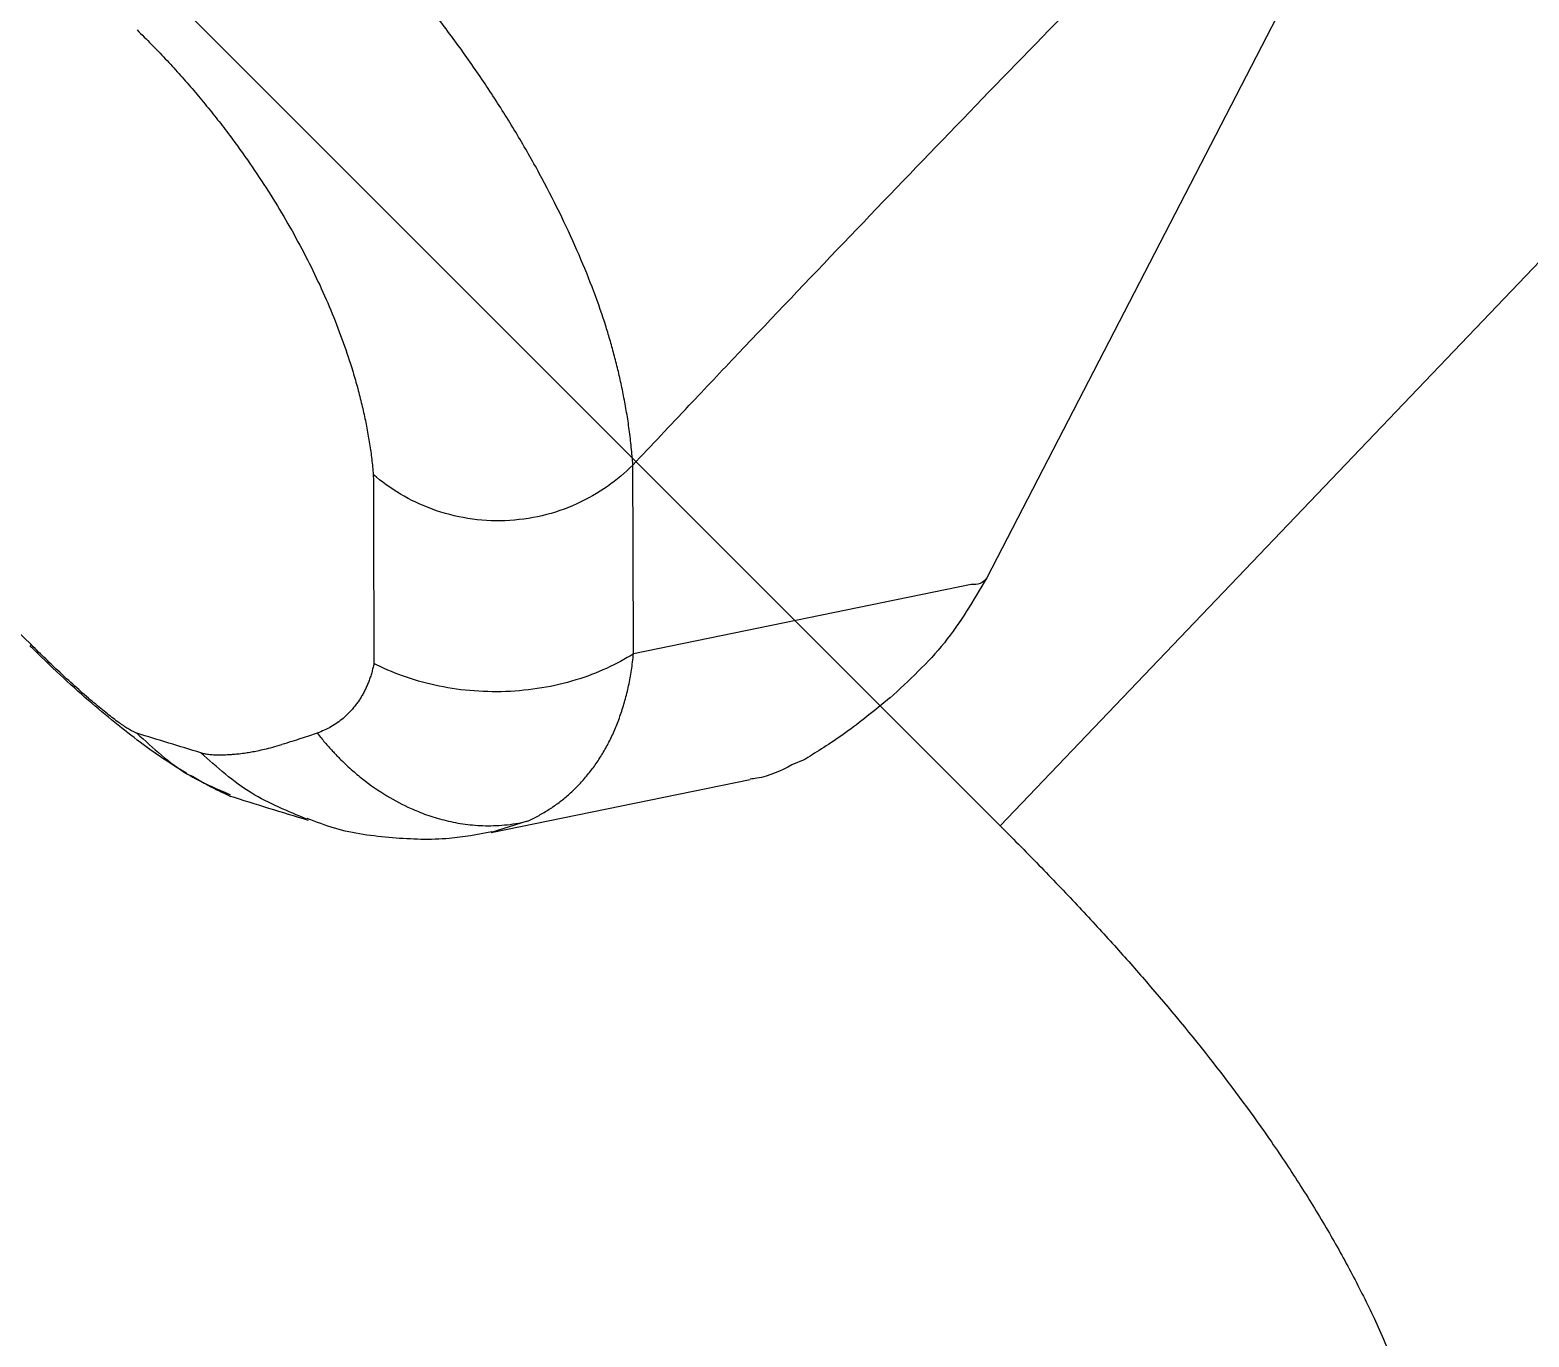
# Model space of a CAD drawing. Header units: inches. Extents: x 0 to 84, y -22 to 124.
# Drawn here: x 75.274 to 78.158, y 66.242 to 68.756 of the extents above; entities that cross this region are included whole.
import ezdxf

# ---------------------------------------------------------------- set-up
doc = ezdxf.new("R2010")
doc.units = ezdxf.units.IN
doc.header["$MEASUREMENT"] = 0
doc.layers.add('1', color=4, linetype='Continuous')

# ---------------------------------------------------------------- blocks, each defined once
blk = doc.blocks.new('2020 HS PILLOW')
at = {"layer": '1', "color": 2}
for p, q in [((5.8034, -0.0127), (5.8027, -0.0108)), ((6.7176, -0.4473), (6.6841, -0.3831)), ((6.9647, -0.8072), (6.6848, -0.3827)), ((6.9998, -1.374), (6.6345, -0.8199)), ((6.3581, -3.4563), (7.0118, -1.4041))]:
    blk.add_line(p, q, dxfattribs=at)
at = {"layer": '1', "color": 2, "flags": 128}
for points in [[(6.6345, -0.8199), (6.4903, -0.9631), (6.3769, -1.0757)], [(7.0128, -0.9158), (7.0115, -0.9091), (7.0014, -0.8843)]]:
    blk.add_lwpolyline(points, dxfattribs=at)
at = {"layer": '1', "color": 2}
blk.add_arc((6.9822, -1.3984), 0.0302, 349.0452, 54.1848, dxfattribs=at)
for points, knots in [([(5.8034, -0.0127), (5.5758, -0.0117), (5.1207, -0.0097), (4.4379, -0.0073), (3.7551, -0.0052), (3.0724, -0.0034), (2.3896, -0.0021), (1.7069, -0.001), (1.0241, -0.0003), (0.3414, 0), (-0.3414, 0), (-1.0241, -0.0003), (-1.7069, -0.001), (-2.3896, -0.0021), (-3.0724, -0.0034), (-3.7551, -0.0052), (-4.4379, -0.0073), (-5.1207, -0.0097), (-5.5758, -0.0117), (-5.8034, -0.0127)], [0, 0, 0, 0, 0.058824, 0.117648, 0.176472, 0.235295, 0.294119, 0.352942, 0.411765, 0.470588, 0.529412, 0.588235, 0.647058, 0.705881, 0.764705, 0.823528, 0.882352, 0.941176, 1, 1, 1, 1]), ([(6.1885, -0.0492), (6.1855, -0.0484), (6.1549, -0.0401), (6.0816, -0.0268), (5.9794, -0.0157), (5.882, -0.0105), (5.8297, -0.0097), (5.8027, -0.0093)], [0, 0, 0, 0, 0.030763, 0.316842, 0.644882, 0.816686, 1, 1, 1, 1]), ([(6.067, -0.0362), (6.0663, -0.0359), (6.0649, -0.0352), (6.0623, -0.0341), (6.0594, -0.0331), (6.0561, -0.0321), (6.0524, -0.0311), (6.0484, -0.0301), (6.0441, -0.0291), (6.0393, -0.0282), (6.0285, -0.0261), (6.0091, -0.0232), (5.9768, -0.0197), (5.9394, -0.0168), (5.9057, -0.0151), (5.8791, -0.014), (5.8606, -0.0135), (5.8418, -0.0131), (5.8227, -0.0128), (5.8099, -0.0127), (5.8034, -0.0127)], [0, 0, 0, 0, 0.029153, 0.058134, 0.086978, 0.115718, 0.144392, 0.173033, 0.201679, 0.230364, 0.259125, 0.384793, 0.508272, 0.631196, 0.751677, 0.801642, 0.851147, 0.900501, 0.950016, 1, 1, 1, 1]), ([(6.067, -0.0362), (6.1092, -0.0379), (6.182, -0.0409), (6.2491, -0.0682), (6.2774, -0.0797)], [0, 0, 0, 0, 0.578974, 1, 1, 1, 1]), ([(6.2816, -0.0781), (6.2762, -0.0761), (6.2665, -0.0724), (6.2483, -0.0662), (6.2266, -0.0591), (6.2075, -0.0542), (6.1976, -0.0516)], [0, 0, 0, 0, 0.213766, 0.380662, 0.676501, 1, 1, 1, 1]), ([(6.419, -0.1512), (6.3955, -0.1385), (6.3485, -0.1131), (6.3018, -0.0889), (6.2784, -0.0768)], [0, 0, 0, 0, 0.499988, 1, 1, 1, 1]), ([(6.1802, -0.0964), (6.1812, -0.0969), (6.1831, -0.098), (6.1862, -0.1), (6.1895, -0.1023), (6.1929, -0.1049), (6.1965, -0.1078), (6.2003, -0.1111), (6.2041, -0.1147), (6.2082, -0.1186), (6.2123, -0.1228), (6.2166, -0.1273), (6.2216, -0.1329), (6.2274, -0.1395), (6.2344, -0.148), (6.2413, -0.157), (6.2482, -0.1667), (6.2551, -0.1767), (6.2626, -0.1885), (6.2709, -0.2022), (6.2766, -0.2126), (6.2795, -0.2181)], [0, 0, 0, 0, 0.041363, 0.082794, 0.124315, 0.165946, 0.207707, 0.24961, 0.291671, 0.333906, 0.376328, 0.418938, 0.461737, 0.523475, 0.583383, 0.655331, 0.712067, 0.773227, 0.841567, 0.917123, 1, 1, 1, 1]), ([(6.4152, -0.1507), (6.3788, -0.1353), (6.3039, -0.1036), (6.2223, -0.0988), (6.1802, -0.0964)], [0, 0, 0, 0, 0.484915, 1, 1, 1, 1]), ([(6.6843, -0.3849), (6.6686, -0.362), (6.6323, -0.3092), (6.5572, -0.2398), (6.4829, -0.182), (6.4317, -0.1596), (6.4146, -0.1521)], [0, 0, 0, 0, 0.230526, 0.532154, 0.843989, 1, 1, 1, 1]), ([(6.312, -0.2817), (6.3097, -0.2769), (6.305, -0.2671), (6.2972, -0.2517), (6.2887, -0.2353), (6.2827, -0.2239), (6.2795, -0.2181)], [0, 0, 0, 0, 0.223372, 0.464478, 0.723346, 1, 1, 1, 1]), ([(6.2946, -0.4535), (6.2963, -0.4509), (6.2996, -0.4458), (6.3041, -0.4379), (6.3082, -0.4301), (6.312, -0.4221), (6.3153, -0.4142), (6.3183, -0.4062), (6.3208, -0.3982), (6.323, -0.3902), (6.3248, -0.3821), (6.3261, -0.3739), (6.3273, -0.3637), (6.328, -0.3514), (6.3274, -0.337), (6.3256, -0.3229), (6.3224, -0.309), (6.318, -0.2952), (6.314, -0.2862), (6.312, -0.2817)], [0, 0, 0, 0, 0.047713, 0.095186, 0.142451, 0.189542, 0.236492, 0.283334, 0.330103, 0.376834, 0.423559, 0.470314, 0.517133, 0.600121, 0.681822, 0.762442, 0.842196, 0.921306, 1, 1, 1, 1]), ([(6.312, -0.2817), (6.316, -0.2812), (6.3238, -0.2803), (6.3353, -0.2793), (6.3464, -0.2785), (6.357, -0.278), (6.3671, -0.2777), (6.3841, -0.2775), (6.4073, -0.2782), (6.4461, -0.2817), (6.4917, -0.29), (6.5312, -0.3023), (6.5572, -0.3128), (6.5723, -0.3195), (6.5876, -0.3272), (6.6029, -0.3358), (6.6183, -0.3455), (6.6337, -0.3563), (6.6488, -0.3682), (6.6637, -0.3813), (6.6783, -0.3958), (6.6922, -0.4116), (6.7056, -0.4288), (6.7135, -0.441), (6.7176, -0.4473)], [0, 0, 0, 0, 0.023632, 0.046369, 0.068221, 0.089195, 0.1093, 0.128542, 0.191011, 0.249492, 0.36685, 0.47887, 0.513551, 0.54976, 0.58751, 0.626815, 0.667692, 0.71016, 0.75424, 0.799965, 0.847379, 0.896515, 0.947387, 1, 1, 1, 1]), ([(6.0368, -0.7096), (6.08, -0.6666), (6.1659, -0.5812), (6.2519, -0.4959), (6.2946, -0.4535)], [0, 0, 0, 0, 0.503161, 1, 1, 1, 1]), ([(6.6345, -0.8199), (6.6264, -0.7833), (6.6122, -0.7442), (6.5812, -0.6863), (6.5693, -0.6671), (6.5428, -0.6299), (6.5281, -0.6119), (6.4964, -0.5778), (6.4795, -0.5617), (6.4441, -0.5322), (6.4258, -0.5188), (6.3697, -0.4829), (6.3312, -0.4652), (6.2946, -0.4535)], [0, 0, 0, 0, 0.25, 0.25, 0.375, 0.375, 0.5, 0.5, 0.625, 0.625, 0.75, 0.75, 1, 1, 1, 1]), ([(6.7176, -0.4473), (6.7189, -0.4508), (6.7215, -0.458), (6.725, -0.4688), (6.7281, -0.4798), (6.7308, -0.4909), (6.7332, -0.5021), (6.7351, -0.5135), (6.7366, -0.5249), (6.7376, -0.5365), (6.7383, -0.5481), (6.7385, -0.5599), (6.7383, -0.5718), (6.7377, -0.5837), (6.7366, -0.5958), (6.735, -0.6079), (6.733, -0.6201), (6.7305, -0.6324), (6.7276, -0.6447), (6.7242, -0.6571), (6.7203, -0.6695), (6.7159, -0.682), (6.711, -0.6945), (6.7056, -0.7071), (6.6998, -0.7196), (6.6934, -0.7322), (6.6865, -0.7448), (6.6792, -0.7574), (6.6713, -0.7699), (6.6629, -0.7825), (6.654, -0.795), (6.6446, -0.8075), (6.6379, -0.8157), (6.6345, -0.8199)], [0, 0, 0, 0, 0.029325, 0.058829, 0.088513, 0.118379, 0.148429, 0.178665, 0.209089, 0.239703, 0.270509, 0.301508, 0.332702, 0.364093, 0.395683, 0.427473, 0.459465, 0.49166, 0.52406, 0.556667, 0.589482, 0.622506, 0.655742, 0.689189, 0.722851, 0.756728, 0.790821, 0.825132, 0.859663, 0.894413, 0.929386, 0.964581, 1, 1, 1, 1]), ([(5.1105, -0.9929), (5.117, -0.993), (5.1299, -0.9931), (5.1493, -0.993), (5.1687, -0.9927), (5.1881, -0.9922), (5.2074, -0.9915), (5.2267, -0.9906), (5.246, -0.9894), (5.2653, -0.9881), (5.2845, -0.9865), (5.3038, -0.9847), (5.323, -0.9827), (5.3421, -0.9805), (5.3613, -0.9781), (5.4179, -0.9703), (5.5108, -0.9534), (5.6341, -0.9206), (5.7503, -0.8793), (5.8316, -0.8419), (5.8842, -0.8137), (5.9122, -0.7977), (5.9392, -0.7811), (5.9652, -0.764), (5.9901, -0.7464), (6.0141, -0.7283), (6.0292, -0.7158), (6.0368, -0.7096)], [0, 0, 0, 0, 0.017344, 0.034677, 0.052006, 0.069339, 0.086682, 0.104043, 0.121428, 0.138844, 0.156298, 0.173796, 0.191346, 0.208954, 0.226626, 0.244369, 0.366423, 0.490446, 0.615395, 0.741843, 0.778648, 0.815411, 0.852172, 0.888971, 0.925849, 0.962846, 1, 1, 1, 1]), ([(6.3769, -1.0757), (6.377, -1.055), (6.3752, -1.0336), (6.3676, -0.9902), (6.3616, -0.9683), (6.3453, -0.925), (6.3349, -0.9037), (6.3099, -0.8632), (6.2953, -0.844), (6.2625, -0.8087), (6.2444, -0.7926), (6.2057, -0.7647), (6.1852, -0.7527), (6.1432, -0.7331), (6.1217, -0.7255), (6.0788, -0.7146), (6.0575, -0.7112), (6.0368, -0.7096)], [0, 0, 0, 0, 0.125, 0.125, 0.25, 0.25, 0.375, 0.375, 0.5, 0.5, 0.625, 0.625, 0.75, 0.75, 0.875, 0.875, 1, 1, 1, 1]), ([(7.0014, -0.8843), (6.994, -0.8617), (6.9855, -0.8353), (6.9664, -0.8113), (6.9637, -0.8079)], [0, 0, 0, 0, 0.858498, 1, 1, 1, 1]), ([(7.0435, -1.1087), (7.0396, -1.0712), (7.0316, -0.9957), (7.0191, -0.9426), (7.0128, -0.9158)], [0, 0, 0, 0, 0.49633, 1, 1, 1, 1]), ([(6.3769, -1.0757), (6.3726, -1.0795), (6.364, -1.0869), (6.3508, -1.0978), (6.3376, -1.1084), (6.3242, -1.1188), (6.3108, -1.1288), (6.2973, -1.1386), (6.2838, -1.148), (6.2704, -1.1572), (6.2569, -1.1661), (6.2436, -1.1747), (6.2303, -1.1831), (6.217, -1.1911), (6.2039, -1.1988), (6.191, -1.2063), (6.1781, -1.2135), (6.1654, -1.2204), (6.1361, -1.2359), (6.088, -1.2592), (6.018, -1.289), (5.943, -1.3168), (5.8771, -1.3382), (5.8224, -1.3541), (5.7807, -1.3653), (5.7384, -1.3757), (5.6954, -1.3854), (5.6519, -1.3943), (5.6078, -1.4024), (5.5634, -1.4099), (5.5185, -1.4165), (5.4734, -1.4224), (5.4281, -1.4275), (5.3826, -1.4319), (5.3371, -1.4355), (5.2915, -1.4384), (5.246, -1.4404), (5.2006, -1.4418), (5.1554, -1.4424), (5.1253, -1.4421), (5.1103, -1.442)], [0, 0, 0, 0, 0.016918, 0.033551, 0.049895, 0.065946, 0.081698, 0.097147, 0.11229, 0.127123, 0.141642, 0.155843, 0.169723, 0.18328, 0.196511, 0.209412, 0.221981, 0.234217, 0.246116, 0.305779, 0.366313, 0.427658, 0.489743, 0.520676, 0.551541, 0.58233, 0.613033, 0.643639, 0.674138, 0.704522, 0.734779, 0.764902, 0.794881, 0.824706, 0.85437, 0.883864, 0.913181, 0.942313, 0.971255, 1, 1, 1, 1]), ([(6.3769, -1.0757), (6.3754, -1.1281), (6.3725, -1.2262), (6.3672, -1.4225), (6.3614, -1.6644), (6.3556, -1.9585), (6.3515, -2.2327), (6.3486, -2.4872), (6.3467, -2.7219), (6.3457, -2.9566), (6.3454, -3.1914), (6.3459, -3.3478), (6.3461, -3.4261)], [0, 0, 0, 0, 0.066712, 0.125013, 0.250008, 0.374939, 0.500001, 0.599859, 0.699783, 0.799778, 0.899849, 1, 1, 1, 1]), ([(7.0119, -1.4038), (7.0245, -1.3554), (7.0499, -1.258), (7.0456, -1.1585), (7.0435, -1.1085)], [0, 0, 0, 0, 0.497537, 1, 1, 1, 1])]:
    blk.add_open_spline(points, degree=3, knots=knots, dxfattribs=at)
blk.add_open_spline([(6.1802, -0.0964), (6.1425, -0.0759), (6.1047, -0.0559), (6.067, -0.0362)], degree=3, dxfattribs=at)
blk = doc.blocks.new('2026 RELAY')
at = {"layer": '1', "color": 3, "linetype": 'Continuous', "lineweight": 25}
for p, q in [((81.2967, 71.0737), (77.1409, 66.7254)), ((77.1408, 66.7253), (74.7615, 69.1047))]:
    blk.add_line(p, q, dxfattribs=at)
blk.add_open_spline([(77.1409, 66.7254), (77.1543, 66.7119), (77.1808, 66.6853), (77.2196, 66.6455), (77.2569, 66.6067), (77.2928, 66.5688), (77.3272, 66.5317), (77.3601, 66.4956), (77.3916, 66.4604), (77.4565, 66.3863), (77.5493, 66.274), (77.6472, 66.1416), (77.7193, 66.0331), (77.7712, 65.9481), (77.8182, 65.8635), (77.8543, 65.7914), (77.8813, 65.7321), (77.901, 65.6858), (77.9192, 65.6394), (77.9359, 65.5931), (77.9511, 65.5468), (77.9649, 65.5005), (77.9772, 65.4543), (77.9842, 65.4233), (77.9877, 65.4079)], degree=3, knots=[0, 0, 0, 0, 0.036002, 0.070968, 0.104895, 0.137782, 0.169628, 0.200434, 0.230201, 0.258931, 0.386365, 0.505383, 0.569936, 0.632622, 0.693526, 0.75274, 0.784855, 0.816581, 0.84794, 0.878953, 0.909644, 0.940035, 0.970147, 1, 1, 1, 1], dxfattribs=at)
at = {"layer": '1', "color": 3, "xscale": -1, "rotation": 135.0000000000002}
blk.add_blockref('2020 HS PILLOW', (71.164, 71.168), dxfattribs=at)

msp = doc.modelspace()

# ---------------------------------------------------------------- block references
msp.add_blockref('2026 RELAY', (0, 0.5))

doc.saveas('drawing.dxf')
